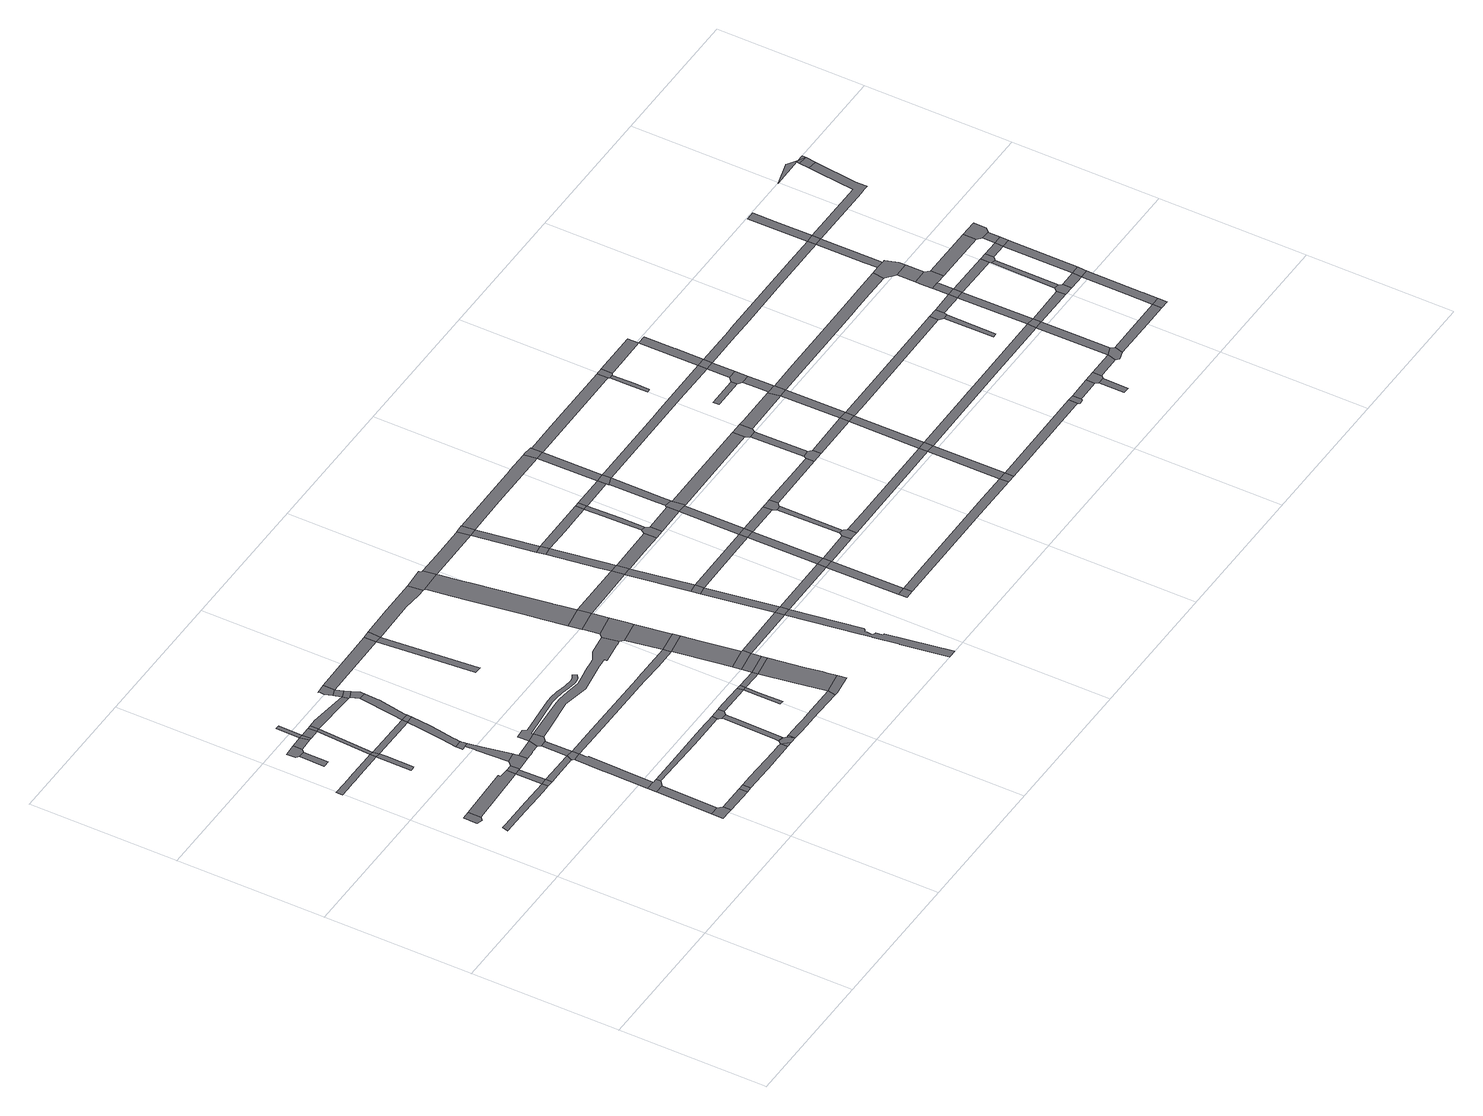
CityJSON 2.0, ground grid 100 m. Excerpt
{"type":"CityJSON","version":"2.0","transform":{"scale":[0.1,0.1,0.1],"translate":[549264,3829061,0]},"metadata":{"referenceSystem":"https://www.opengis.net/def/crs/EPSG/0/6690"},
"CityObjects":{
"road1":{"type":"Road","geometry":[{"type":"MultiSurface","lod":"1","boundaries":[[[0,1,2,3,4,5,6]]]}]},
"road2":{"type":"Road","attributes":{"RoadStructureAttribute.sectionType":"1"},"geometry":[{"type":"MultiSurface","lod":"1","boundaries":[[[7,8,9,10,11,12,13,14,15,16,17,18]]]}]},
"road3":{"type":"Road","attributes":{"RoadStructureAttribute.sectionType":"1"},"geometry":[{"type":"MultiSurface","lod":"1","boundaries":[[[19,20,21,22,23,24,25,26,27,28,29,30,31,32]]]}]},
"road4":{"type":"Road","attributes":{"RoadStructureAttribute.sectionType":"1"},"geometry":[{"type":"MultiSurface","lod":"1","boundaries":[[[33,34,35,0,6,36,37,38,39]]]}]},
"road5":{"type":"Road","geometry":[{"type":"MultiSurface","lod":"1","boundaries":[[[40,41,42,43]]]}]},
"road6":{"type":"Road","geometry":[{"type":"MultiSurface","lod":"1","boundaries":[[[44,45,46,40,43,47]]]}]},
"road7":{"type":"Road","geometry":[{"type":"MultiSurface","lod":"1","boundaries":[[[31,48,49,50,51,52,53]]]}]},
"road8":{"type":"Road","geometry":[{"type":"MultiSurface","lod":"1","boundaries":[[[54,55,56,57,58,59,60,61]]]}]},
"road9":{"type":"Road","geometry":[{"type":"MultiSurface","lod":"1","boundaries":[[[62,18,17,63]]]}]},
"road10":{"type":"Road","attributes":{"RoadStructureAttribute.sectionType":"1"},"geometry":[{"type":"MultiSurface","lod":"1","boundaries":[[[64,44,47,65]]]}]},
"road11":{"type":"Road","geometry":[{"type":"MultiSurface","lod":"1","boundaries":[[[32,31,53,66]]]}]},
"road12":{"type":"Road","attributes":{"RoadStructureAttribute.sectionType":"1"},"geometry":[{"type":"MultiSurface","lod":"1","boundaries":[[[67,38,18,62]]]}]},
"road13":{"type":"Road","attributes":{"RoadStructureAttribute.sectionType":"1"},"geometry":[{"type":"MultiSurface","lod":"1","boundaries":[[[68,69,54,61,70]]]}]},
"road14":{"type":"Road","geometry":[{"type":"MultiSurface","lod":"1","boundaries":[[[71,64,65,72]]]}]},
"road15":{"type":"Road","geometry":[{"type":"MultiSurface","lod":"1","boundaries":[[[39,38,67,73,74]]]}]},
"road16":{"type":"Road","attributes":{"RoadStructureAttribute.sectionType":"1"},"geometry":[{"type":"MultiSurface","lod":"1","boundaries":[[[75,76,32,66]]]}]},
"road17":{"type":"Road","geometry":[{"type":"MultiSurface","lod":"1","boundaries":[[[77,78,64,71]]]}]},
"road18":{"type":"Road","attributes":{"RoadStructureAttribute.sectionType":"1"},"geometry":[{"type":"MultiSurface","lod":"1","boundaries":[[[79,80,71,72,76,81]]]}]},
"road19":{"type":"Road","attributes":{"RoadStructureAttribute.sectionType":"1"},"geometry":[{"type":"MultiSurface","lod":"1","boundaries":[[[58,57,82,83]]]}]},
"road20":{"type":"Road","geometry":[{"type":"MultiSurface","lod":"1","boundaries":[[[84,68,70,85,86,87,88,89,90,91]]]}]},
"road21":{"type":"Road","attributes":{"RoadStructureAttribute.sectionType":"1"},"geometry":[{"type":"MultiSurface","lod":"1","boundaries":[[[92,93,62,63,94,95,96,97]]]}]},
"road22":{"type":"Road","geometry":[{"type":"MultiSurface","lod":"1","boundaries":[[[98,99,100,101,102,74,73,103,104]]]}]},
"road23":{"type":"Road","geometry":[{"type":"MultiSurface","lod":"1","boundaries":[[[81,76,75,105]]]}]},
"road24":{"type":"Road","attributes":{"RoadStructureAttribute.sectionType":"1"},"geometry":[{"type":"MultiSurface","lod":"1","boundaries":[[[66,53,106,107,108]]]}]},
"road25":{"type":"Road","attributes":{"RoadStructureAttribute.sectionType":"1"},"geometry":[{"type":"MultiSurface","lod":"1","boundaries":[[[109,110,111,112,113,114,115,116,84,91]]]}]},
"road26":{"type":"Road","attributes":{"RoadStructureAttribute.sectionType":"1"},"geometry":[{"type":"MultiSurface","lod":"1","boundaries":[[[117,118,119,120,121,122,123,124,125,101,100]]]}]},
"road27":{"type":"Road","geometry":[{"type":"MultiSurface","lod":"1","boundaries":[[[126,127,128,129,130,131,132,119,118]]]}]},
"road28":{"type":"Road","geometry":[{"type":"MultiSurface","lod":"1","boundaries":[[[83,82,133,134]]]}]},
"road29":{"type":"Road","attributes":{"RoadStructureAttribute.sectionType":"1"},"geometry":[{"type":"MultiSurface","lod":"1","boundaries":[[[135,136,137,104,103,138,139,140]]]}]},
"road30":{"type":"Road","geometry":[{"type":"MultiSurface","lod":"1","boundaries":[[[97,96,141,113,112,142]]]}]},
"road31":{"type":"Road","attributes":{"RoadStructureAttribute.sectionType":"1"},"geometry":[{"type":"MultiSurface","lod":"1","boundaries":[[[143,144,145,146,147,148,149,150,107,151,152,153,130,129]]]}]},
"road32":{"type":"Road","attributes":{"RoadStructureAttribute.sectionType":"1"},"geometry":[{"type":"MultiSurface","lod":"1","boundaries":[[[154,155,97,142]]]}]},
"road33":{"type":"Road","attributes":{"RoadStructureAttribute.sectionType":"1"},"geometry":[{"type":"MultiSurface","lod":"1","boundaries":[[[156,105,75,157,158,159,160]]]}]},
"road34":{"type":"Road","geometry":[{"type":"MultiSurface","lod":"1","boundaries":[[[161,135,140,155,154,162]]]}]},
"road35":{"type":"Road","geometry":[{"type":"MultiSurface","lod":"1","boundaries":[[[108,107,150,163]]]}]},
"road36":{"type":"Road","attributes":{"RoadStructureAttribute.sectionType":"1"},"geometry":[{"type":"MultiSurface","lod":"1","boundaries":[[[164,165,166,167,108,163,168,169,170,171]]]}]},
"road37":{"type":"Road","attributes":{"RoadStructureAttribute.sectionType":"1"},"geometry":[{"type":"MultiSurface","lod":"1","boundaries":[[[172,173,174,134,133,175,176,177,178,179]]]}]},
"road38":{"type":"Road","attributes":{"RoadStructureAttribute.sectionType":"1"},"geometry":[{"type":"MultiSurface","lod":"1","boundaries":[[[180,181,182,183,88,87,184,185,186,187,188]]]}]},
"road39":{"type":"Road","attributes":{"RoadStructureAttribute.sectionType":"1"},"geometry":[{"type":"MultiSurface","lod":"1","boundaries":[[[189,190,191,192,193,160,194]]]}]},
"road40":{"type":"Road","geometry":[{"type":"MultiSurface","lod":"1","boundaries":[[[195,196,197,198,199,191,190]]]}]},
"road41":{"type":"Road","geometry":[{"type":"MultiSurface","lod":"1","boundaries":[[[194,160,159,200,201]]]}]},
"road42":{"type":"Road","attributes":{"RoadStructureAttribute.sectionType":"1"},"geometry":[{"type":"MultiSurface","lod":"1","boundaries":[[[202,201,200,203,164,171]]]}]},
"road43":{"type":"Road","attributes":{"RoadStructureAttribute.sectionType":"1"},"geometry":[{"type":"MultiSurface","lod":"1","boundaries":[[[204,205,206,207,208,209,210,211,212,213,214,215,216,217,218,219,220,221,222,135,161]]]}]},
"road44":{"type":"Road","attributes":{"RoadStructureAttribute.sectionType":"1"},"geometry":[{"type":"MultiSurface","lod":"1","boundaries":[[[179,178,223]]]}]},
"road45":{"type":"Road","geometry":[{"type":"MultiSurface","lod":"1","boundaries":[[[224,225,179,223,226,227,228]]]}]},
"road46":{"type":"Road","attributes":{"RoadStructureAttribute.sectionType":"1"},"geometry":[{"type":"MultiSurface","lod":"1","boundaries":[[[224,228,229]]]}]},
"road47":{"type":"Road","geometry":[{"type":"MultiSurface","lod":"1","boundaries":[[[227,226,230]]]}]},
"road48":{"type":"Road","attributes":{"RoadStructureAttribute.sectionType":"1"},"geometry":[{"type":"MultiSurface","lod":"1","boundaries":[[[231,232,233,234,224,229,235,236,237,238]]]}]},
"road49":{"type":"Road","attributes":{"RoadStructureAttribute.sectionType":"1"},"geometry":[{"type":"MultiSurface","lod":"1","boundaries":[[[239,195,190,240]]]}]},
"road50":{"type":"Road","attributes":{"RoadStructureAttribute.sectionType":"1"},"geometry":[{"type":"MultiSurface","lod":"1","boundaries":[[[241,242,243,142,112,244,245,246,247,248,249]]]}]},
"road51":{"type":"Road","geometry":[{"type":"MultiSurface","lod":"1","boundaries":[[[188,187,250,251,252,231,238,253,254,255,256]]]}]},
"road52":{"type":"Road","attributes":{"RoadStructureAttribute.sectionType":"1"},"geometry":[{"type":"MultiSurface","lod":"1","boundaries":[[[257,258,259,260,261,262,263,264,265,266,267,268,269,270,271,272,161,162,273,274,275,276,277,278,279,280,281,282,283,284,285,286,287]]]}]},
"road53":{"type":"Road","attributes":{"RoadStructureAttribute.sectionType":"1"},"geometry":[{"type":"MultiSurface","lod":"1","boundaries":[[[240,288,289,290,291,292,293,294]]]}]},
"road54":{"type":"Road","attributes":{"RoadStructureAttribute.sectionType":"1"},"geometry":[{"type":"MultiSurface","lod":"1","boundaries":[[[295,296,297,230,226,298,299,300,301,302,303,304,305]]]}]},
"road55":{"type":"Road","attributes":{"RoadStructureAttribute.sectionType":"1"},"geometry":[{"type":"MultiSurface","lod":"1","boundaries":[[[306,307,308,256,255,309,310,311,312,313]]]}]},
"road56":{"type":"Road","geometry":[{"type":"MultiSurface","lod":"1","boundaries":[[[314,239,240,294]]]}]},
"road57":{"type":"Road","geometry":[{"type":"MultiSurface","lod":"1","boundaries":[[[315,316,317,318,319,320,321,312]]]}]},
"road58":{"type":"Road","geometry":[{"type":"MultiSurface","lod":"1","boundaries":[[[322,313,312,321,323]]]}]},
"road59":{"type":"Road","attributes":{"RoadStructureAttribute.sectionType":"1"},"geometry":[{"type":"MultiSurface","lod":"1","boundaries":[[[323,321,324,325,326]]]}]},
"road60":{"type":"Road","geometry":[{"type":"MultiSurface","lod":"1","boundaries":[[[327,305,304,328,329,330]]]}]},
"road61":{"type":"Road","attributes":{"RoadStructureAttribute.sectionType":"1"},"geometry":[{"type":"MultiSurface","lod":"1","boundaries":[[[331,332,314,294,333,334,335,336,337,338]]]}]},
"road62":{"type":"Road","attributes":{"RoadStructureAttribute.sectionType":"1"},"geometry":[{"type":"MultiSurface","lod":"1","boundaries":[[[339,340,341,342,343,344,345,346,305,327]]]}]},
"road63":{"type":"Road","geometry":[{"type":"MultiSurface","lod":"1","boundaries":[[[347,326,325,344,343]]]}]},
"road64":{"type":"Road","attributes":{"RoadStructureAttribute.sectionType":"1"},"geometry":[{"type":"MultiSurface","lod":"1","boundaries":[[[348,349,350,351,326,347]]]}]},
"road65":{"type":"Road","geometry":[{"type":"MultiSurface","lod":"1","boundaries":[[[352,353,354,350,349,355]]]}]},
"road66":{"type":"Road","attributes":{"RoadStructureAttribute.sectionType":"1"},"geometry":[{"type":"MultiSurface","lod":"1","boundaries":[[[356,357,358,359,353,352]]]}]},
"road67":{"type":"Road","geometry":[{"type":"MultiSurface","lod":"1","boundaries":[[[360,249,248,361,358,357]]]}]},
"road68":{"type":"Road","attributes":{"RoadStructureAttribute.sectionType":"1"},"geometry":[{"type":"MultiSurface","lod":"1","boundaries":[[[362,363,364,365,249,360]]]}]},
"road69":{"type":"Road","geometry":[{"type":"MultiSurface","lod":"1","boundaries":[[[366,367,368,257,287,364,363]]]}]},
"road70":{"type":"Road","attributes":{"RoadStructureAttribute.sectionType":"1"},"geometry":[{"type":"MultiSurface","lod":"1","boundaries":[[[369,370,371,372,368,367]]]}]},
"road71":{"type":"Road","geometry":[{"type":"MultiSurface","lod":"1","boundaries":[[[373,374,371,370,375]]]}]},
"road72":{"type":"Road","attributes":{"RoadStructureAttribute.sectionType":"1"},"geometry":[{"type":"MultiSurface","lod":"1","boundaries":[[[376,377,378,379,380,381,382,383,384,385,386,387,388,389,390,391,374,373]]]}]},
"road73":{"type":"Road","geometry":[{"type":"MultiSurface","lod":"1","boundaries":[[[392,393,338,337,385,384,394]]]}]},
"road74":{"type":"Road","attributes":{"RoadStructureAttribute.sectionType":"1"},"geometry":[{"type":"MultiSurface","lod":"1","boundaries":[[[355,349,395,396]]]}]},
"road75":{"type":"Road","attributes":{"RoadStructureAttribute.sectionType":"1"},"geometry":[{"type":"MultiSurface","lod":"1","boundaries":[[[397,398,375,370,399,400]]]}]},
"road76":{"type":"Road","attributes":{"RoadStructureAttribute.sectionType":"1"},"geometry":[{"type":"MultiSurface","lod":"1","boundaries":[[[401,402,403,404,405,406,407,408,409,410,411,412,413,414,415,416,417,418,419,420,421,422,423,424,395,425,426,427,428,429,430,431,432]]]}]},
"road77":{"type":"Road","geometry":[{"type":"MultiSurface","lod":"1","boundaries":[[[396,395,424,433]]]}]},
"road78":{"type":"Road","attributes":{"RoadStructureAttribute.sectionType":"1"},"geometry":[{"type":"MultiSurface","lod":"1","boundaries":[[[434,435,436,437,438,396,433]]]}]},
"road79":{"type":"Road","attributes":{"RoadStructureAttribute.sectionType":"1"},"geometry":[{"type":"MultiSurface","lod":"1","boundaries":[[[439,440,394,384,441,442]]]}]},
"road80":{"type":"Road","geometry":[{"type":"MultiSurface","lod":"1","boundaries":[[[443,444,437,436]]]}]},
"road81":{"type":"Road","attributes":{"RoadStructureAttribute.sectionType":"1"},"geometry":[{"type":"MultiSurface","lod":"1","boundaries":[[[445,399,446,444,443]]]}]},
"road82":{"type":"Road","geometry":[{"type":"MultiSurface","lod":"1","boundaries":[[[447,400,399,445]]]}]},
"road83":{"type":"Road","attributes":{"RoadStructureAttribute.sectionType":"1"},"geometry":[{"type":"MultiSurface","lod":"1","boundaries":[[[448,449,450,451,452,453,400,447]]]}]},
"road84":{"type":"Road","geometry":[{"type":"MultiSurface","lod":"1","boundaries":[[[454,455,452,451]]]}]},
"road85":{"type":"Road","attributes":{"RoadStructureAttribute.sectionType":"1"},"geometry":[{"type":"MultiSurface","lod":"1","boundaries":[[[456,457,455,454]]]}]},
"road86":{"type":"Road","attributes":{"RoadStructureAttribute.sectionType":"1"},"geometry":[{"type":"MultiSurface","lod":"1","boundaries":[[[433,424,458,459]]]}]},
"road87":{"type":"Road","geometry":[{"type":"MultiSurface","lod":"1","boundaries":[[[460,442,441,457,456,461]]]}]},
"road88":{"type":"Road","attributes":{"RoadStructureAttribute.sectionType":"1"},"geometry":[{"type":"MultiSurface","lod":"1","boundaries":[[[462,463,464,465,447,445,466,467]]]}]},
"road89":{"type":"Road","geometry":[{"type":"MultiSurface","lod":"1","boundaries":[[[468,469,470,471]]]}]},
"road90":{"type":"Road","attributes":{"RoadStructureAttribute.sectionType":"1"},"geometry":[{"type":"MultiSurface","lod":"1","boundaries":[[[443,436,472,473,474,475]]]}]},
"road91":{"type":"Road","attributes":{"RoadStructureAttribute.sectionType":"1"},"geometry":[{"type":"MultiSurface","lod":"1","boundaries":[[[458,468,471,476]]]}]},
"road92":{"type":"Road","attributes":{"RoadStructureAttribute.sectionType":"1"},"geometry":[{"type":"MultiSurface","lod":"1","boundaries":[[[454,451,477,478,479,480,481]]]}]},
"road93":{"type":"Road","geometry":[{"type":"MultiSurface","lod":"1","boundaries":[[[482,459,458,476]]]}]},
"road94":{"type":"Road","geometry":[{"type":"MultiSurface","lod":"1","boundaries":[[[483,484,462,467,485,486,487,488]]]}]},
"road95":{"type":"Road","attributes":{"RoadStructureAttribute.sectionType":"1"},"geometry":[{"type":"MultiSurface","lod":"1","boundaries":[[[474,459,482,489]]]}]},
"road96":{"type":"Road","attributes":{"RoadStructureAttribute.sectionType":"1"},"geometry":[{"type":"MultiSurface","lod":"1","boundaries":[[[490,491,480,492,493,483,488]]]}]},
"road97":{"type":"Road","attributes":{"RoadStructureAttribute.sectionType":"1"},"geometry":[{"type":"MultiSurface","lod":"1","boundaries":[[[482,476,494,495]]]}]},
"road98":{"type":"Road","geometry":[{"type":"MultiSurface","lod":"1","boundaries":[[[496,475,474,489]]]}]},
"road99":{"type":"Road","geometry":[{"type":"MultiSurface","lod":"1","boundaries":[[[481,480,491,497]]]}]},
"road100":{"type":"Road","attributes":{"RoadStructureAttribute.sectionType":"1"},"geometry":[{"type":"MultiSurface","lod":"1","boundaries":[[[486,485,498,499]]]}]},
"road101":{"type":"Road","attributes":{"RoadStructureAttribute.sectionType":"1"},"geometry":[{"type":"MultiSurface","lod":"1","boundaries":[[[500,501,461,456,502,503,504,505]]]}]},
"road102":{"type":"Road","attributes":{"RoadStructureAttribute.sectionType":"1"},"geometry":[{"type":"MultiSurface","lod":"1","boundaries":[[[498,475,496,506]]]}]},
"road103":{"type":"Road","attributes":{"RoadStructureAttribute.sectionType":"1"},"geometry":[{"type":"MultiSurface","lod":"1","boundaries":[[[497,491,507,508,509,510]]]}]},
"road104":{"type":"Road","geometry":[{"type":"MultiSurface","lod":"1","boundaries":[[[511,495,494,512,513,514,515,516]]]}]},
"road105":{"type":"Road","attributes":{"RoadStructureAttribute.sectionType":"1"},"geometry":[{"type":"MultiSurface","lod":"1","boundaries":[[[496,489,517,518]]]}]},
"road106":{"type":"Road","geometry":[{"type":"MultiSurface","lod":"1","boundaries":[[[519,520,521,499,498,506,522,523,524]]]}]},
"road107":{"type":"Road","attributes":{"RoadStructureAttribute.sectionType":"1"},"geometry":[{"type":"MultiSurface","lod":"1","boundaries":[[[525,511,516,526]]]}]},
"road108":{"type":"Road","attributes":{"RoadStructureAttribute.sectionType":"1"},"geometry":[{"type":"MultiSurface","lod":"1","boundaries":[[[527,528,529,530,519,524]]]}]},
"road109":{"type":"Road","geometry":[{"type":"MultiSurface","lod":"1","boundaries":[[[531,510,509,532,529,528]]]}]},
"road110":{"type":"Road","attributes":{"RoadStructureAttribute.sectionType":"1"},"geometry":[{"type":"MultiSurface","lod":"1","boundaries":[[[533,534,471,470,535,536,537]]]}]},
"road111":{"type":"Road","geometry":[{"type":"MultiSurface","lod":"1","boundaries":[[[538,539,518,517,540,525,526,541,542,543]]]}]},
"road112":{"type":"Road","attributes":{"RoadStructureAttribute.sectionType":"1"},"geometry":[{"type":"MultiSurface","lod":"1","boundaries":[[[504,510,531,544]]]}]},
"road113":{"type":"Road","geometry":[{"type":"MultiSurface","lod":"1","boundaries":[[[505,504,544,545,546,547,548]]]}]},
"road114":{"type":"Road","attributes":{"RoadStructureAttribute.sectionType":"1"},"geometry":[{"type":"MultiSurface","lod":"1","boundaries":[[[523,522,549,550,551,552,553]]]}]},
"road115":{"type":"Road","attributes":{"RoadStructureAttribute.sectionType":"1"},"geometry":[{"type":"MultiSurface","lod":"1","boundaries":[[[554,555,543,542,556,557,558]]]}]},
"road116":{"type":"Road","attributes":{"RoadStructureAttribute.sectionType":"1"},"geometry":[{"type":"MultiSurface","lod":"1","boundaries":[[[559,560,514,513,561,562,563]]]}]},
"road117":{"type":"Road","geometry":[{"type":"MultiSurface","lod":"1","boundaries":[[[564,565,558,557,566,567]]]}]},
"road118":{"type":"Road","attributes":{"RoadStructureAttribute.sectionType":"1"},"geometry":[{"type":"MultiSurface","lod":"1","boundaries":[[[568,545,544,569,570,571]]]}]},
"road119":{"type":"Road","attributes":{"RoadStructureAttribute.sectionType":"1"},"geometry":[{"type":"MultiSurface","lod":"1","boundaries":[[[572,573,565,564]]]}]},
"road120":{"type":"Road","attributes":{"RoadStructureAttribute.sectionType":"1"},"geometry":[{"type":"MultiSurface","lod":"1","boundaries":[[[574,575,576,531,528,577,578,579]]]}]},
"road121":{"type":"Road","geometry":[{"type":"MultiSurface","lod":"1","boundaries":[[[537,536,580,581]]]}]},
"road122":{"type":"Road","geometry":[{"type":"MultiSurface","lod":"1","boundaries":[[[553,552,582,573,572,583,584,585]]]}]},
"road123":{"type":"Road","attributes":{"RoadStructureAttribute.sectionType":"1"},"geometry":[{"type":"MultiSurface","lod":"1","boundaries":[[[562,537,581,586]]]}]},
"road124":{"type":"Road","attributes":{"RoadStructureAttribute.sectionType":"1"},"geometry":[{"type":"MultiSurface","lod":"1","boundaries":[[[587,567,566,588]]]}]},
"road125":{"type":"Road","geometry":[{"type":"MultiSurface","lod":"1","boundaries":[[[563,562,586,589]]]}]},
"road126":{"type":"Road","attributes":{"RoadStructureAttribute.sectionType":"1"},"geometry":[{"type":"MultiSurface","lod":"1","boundaries":[[[588,563,589,590]]]}]},
"road127":{"type":"Road","attributes":{"RoadStructureAttribute.sectionType":"1"},"geometry":[{"type":"MultiSurface","lod":"1","boundaries":[[[591,585,584,592,593,594]]]}]},
"road128":{"type":"Road","attributes":{"RoadStructureAttribute.sectionType":"1"},"geometry":[{"type":"MultiSurface","lod":"1","boundaries":[[[595,596,597,598,599,600,601,602]]]}]},
"road129":{"type":"Road","geometry":[{"type":"MultiSurface","lod":"1","boundaries":[[[587,588,590,603]]]}]},
"road130":{"type":"Road","geometry":[{"type":"MultiSurface","lod":"1","boundaries":[[[604,605,606,607]]]}]},
"road131":{"type":"Road","geometry":[{"type":"MultiSurface","lod":"1","boundaries":[[[608,609,571,570,602,601,610,611]]]}]},
"road132":{"type":"Road","attributes":{"RoadStructureAttribute.sectionType":"1"},"geometry":[{"type":"MultiSurface","lod":"1","boundaries":[[[612,593,587,603]]]}]},
"road133":{"type":"Road","attributes":{"RoadStructureAttribute.sectionType":"1"},"geometry":[{"type":"MultiSurface","lod":"1","boundaries":[[[581,580,613,614,615]]]}]},
"road134":{"type":"Road","geometry":[{"type":"MultiSurface","lod":"1","boundaries":[[[594,593,612,616,617,618,619]]]}]},
"road135":{"type":"Road","attributes":{"RoadStructureAttribute.sectionType":"1"},"geometry":[{"type":"MultiSurface","lod":"1","boundaries":[[[620,621,619,618,622,623]]]}]},
"road136":{"type":"Road","geometry":[{"type":"MultiSurface","lod":"1","boundaries":[[[624,607,606,620,623,625]]]}]},
"road137":{"type":"Road","attributes":{"RoadStructureAttribute.sectionType":"1"},"geometry":[{"type":"MultiSurface","lod":"1","boundaries":[[[611,610,626,627,628,629]]]}]},
"road138":{"type":"Road","attributes":{"RoadStructureAttribute.sectionType":"1"},"geometry":[{"type":"MultiSurface","lod":"1","boundaries":[[[630,578,624,625]]]}]},
"road139":{"type":"Road","geometry":[{"type":"MultiSurface","lod":"1","boundaries":[[[579,578,630,631]]]}]},
"road140":{"type":"Road","attributes":{"RoadStructureAttribute.sectionType":"1"},"geometry":[{"type":"MultiSurface","lod":"1","boundaries":[[[632,633,634,628,579,631]]]}]},
"road141":{"type":"Road","attributes":{"RoadStructureAttribute.sectionType":"1"},"geometry":[{"type":"MultiSurface","lod":"1","boundaries":[[[635,636,637,638,639,589,586,640,641,642]]]}]},
"road142":{"type":"Road","geometry":[{"type":"MultiSurface","lod":"1","boundaries":[[[615,614,643,644,645,646,647,648]]]}]},
"road143":{"type":"Road","attributes":{"RoadStructureAttribute.sectionType":"1"},"geometry":[{"type":"MultiSurface","lod":"1","boundaries":[[[649,650,603,590,651,652,653,654,655,656]]]}]},
"road144":{"type":"Road","attributes":{"RoadStructureAttribute.sectionType":"1"},"geometry":[{"type":"MultiSurface","lod":"1","boundaries":[[[657,648,647,658,659,660]]]}]},
"road145":{"type":"Road","geometry":[{"type":"MultiSurface","lod":"1","boundaries":[[[661,662,663,664]]]}]},
"road146":{"type":"Road","geometry":[{"type":"MultiSurface","lod":"1","boundaries":[[[660,659,665,661,664,666,667]]]}]},
"road147":{"type":"Road","attributes":{"RoadStructureAttribute.sectionType":"1"},"geometry":[{"type":"MultiSurface","lod":"1","boundaries":[[[668,669,670,671,672,616,612,673,674,675,676,677,678,679,680]]]}]},
"road148":{"type":"Road","attributes":{"RoadStructureAttribute.sectionType":"1"},"geometry":[{"type":"MultiSurface","lod":"1","boundaries":[[[667,666,681,682,683]]]}]},
"road149":{"type":"Road","attributes":{"RoadStructureAttribute.sectionType":"1"},"geometry":[{"type":"MultiSurface","lod":"1","boundaries":[[[684,685,686,687,631,630,688,689,690,691,692,693,694,695,696,697]]]}]},
"road150":{"type":"Road","geometry":[{"type":"MultiSurface","lod":"1","boundaries":[[[698,683,682,699,700,701]]]}]},
"road151":{"type":"Road","attributes":{"RoadStructureAttribute.sectionType":"1"},"geometry":[{"type":"MultiSurface","lod":"1","boundaries":[[[702,703,704,705,706]]]}]},
"road152":{"type":"Road","attributes":{"RoadStructureAttribute.sectionType":"1"},"geometry":[{"type":"MultiSurface","lod":"1","boundaries":[[[641,683,698,707,708,709]]]}]},
"road153":{"type":"Road","geometry":[{"type":"MultiSurface","lod":"1","boundaries":[[[656,655,706,705,710,711]]]}]},
"road154":{"type":"Road","geometry":[{"type":"MultiSurface","lod":"1","boundaries":[[[642,641,709,712]]]}]},
"road155":{"type":"Road","attributes":{"RoadStructureAttribute.sectionType":"1"},"geometry":[{"type":"MultiSurface","lod":"1","boundaries":[[[711,710,713,714,715]]]}]},
"road156":{"type":"Road","attributes":{"RoadStructureAttribute.sectionType":"1"},"geometry":[{"type":"MultiSurface","lod":"1","boundaries":[[[716,714,642,712]]]}]},
"road157":{"type":"Road","attributes":{"RoadStructureAttribute.sectionType":"1"},"geometry":[{"type":"MultiSurface","lod":"1","boundaries":[[[717,718,701,700,719,720,721]]]}]},
"road158":{"type":"Road","geometry":[{"type":"MultiSurface","lod":"1","boundaries":[[[715,714,716,722]]]}]},
"road159":{"type":"Road","attributes":{"RoadStructureAttribute.sectionType":"1"},"geometry":[{"type":"MultiSurface","lod":"1","boundaries":[[[723,712,709,724,725,726]]]}]},
"road160":{"type":"Road","attributes":{"RoadStructureAttribute.sectionType":"1"},"geometry":[{"type":"MultiSurface","lod":"1","boundaries":[[[727,728,729,730,715,722]]]}]},
"road161":{"type":"Road","geometry":[{"type":"MultiSurface","lod":"1","boundaries":[[[731,732,733,729,728,734,735,736]]]}]},
"road162":{"type":"Road","attributes":{"RoadStructureAttribute.sectionType":"1"},"geometry":[{"type":"MultiSurface","lod":"1","boundaries":[[[737,732,731,738]]]}]},
"road163":{"type":"Road","geometry":[{"type":"MultiSurface","lod":"1","boundaries":[[[680,679,739,740,737,738,741,742,743,744]]]}]},
"road164":{"type":"Road","attributes":{"RoadStructureAttribute.sectionType":"1"},"geometry":[{"type":"MultiSurface","lod":"1","boundaries":[[[722,716,745,746,747]]]}]},
"road165":{"type":"Road","geometry":[{"type":"MultiSurface","lod":"1","boundaries":[[[748,749,726,725,750,751,752,753]]]}]},
"road166":{"type":"Road","geometry":[{"type":"MultiSurface","lod":"1","boundaries":[[[721,720,754,755]]]}]},
"road167":{"type":"Road","attributes":{"RoadStructureAttribute.sectionType":"1"},"geometry":[{"type":"MultiSurface","lod":"1","boundaries":[[[756,757,696,758,744,743]]]}]},
"road168":{"type":"Road","attributes":{"RoadStructureAttribute.sectionType":"1"},"geometry":[{"type":"MultiSurface","lod":"1","boundaries":[[[759,748,753,760]]]}]},
"road169":{"type":"Road","geometry":[{"type":"MultiSurface","lod":"1","boundaries":[[[761,697,696,757,762]]]}]},
"road170":{"type":"Road","attributes":{"RoadStructureAttribute.sectionType":"1"},"geometry":[{"type":"MultiSurface","lod":"1","boundaries":[[[763,764,751,750,765]]]}]},
"road171":{"type":"Road","attributes":{"RoadStructureAttribute.sectionType":"1"},"geometry":[{"type":"MultiSurface","lod":"1","boundaries":[[[765,766,721,755,767,768,769]]]}]},
"road172":{"type":"Road","attributes":{"RoadStructureAttribute.sectionType":"1"},"geometry":[{"type":"MultiSurface","lod":"1","boundaries":[[[736,735,770,771,772]]]}]},
"road173":{"type":"Road","attributes":{"RoadStructureAttribute.sectionType":"1"},"geometry":[{"type":"MultiSurface","lod":"1","boundaries":[[[773,697,761,774,775]]]}]},
"road174":{"type":"Road","geometry":[{"type":"MultiSurface","lod":"1","boundaries":[[[747,746,776,759,760,777,778,779]]]}]},
"road175":{"type":"Road","geometry":[{"type":"MultiSurface","lod":"1","boundaries":[[[763,765,769,780]]]}]},
"road176":{"type":"Road","attributes":{"RoadStructureAttribute.sectionType":"1"},"geometry":[{"type":"MultiSurface","lod":"1","boundaries":[[[779,778,781,782]]]}]},
"road177":{"type":"Road","attributes":{"RoadStructureAttribute.sectionType":"1"},"geometry":[{"type":"MultiSurface","lod":"1","boundaries":[[[781,763,780,783,784]]]}]},
"road178":{"type":"Road","geometry":[{"type":"MultiSurface","lod":"1","boundaries":[[[785,782,781,784,786]]]}]},
"road179":{"type":"Road","attributes":{"RoadStructureAttribute.sectionType":"1"},"geometry":[{"type":"MultiSurface","lod":"1","boundaries":[[[787,785,786,788]]]}]},
"road180":{"type":"Road","geometry":[{"type":"MultiSurface","lod":"1","boundaries":[[[789,772,771,787,788,790,791]]]}]},
"road181":{"type":"Road","attributes":{"RoadStructureAttribute.sectionType":"1"},"geometry":[{"type":"MultiSurface","lod":"1","boundaries":[[[792,793,794,795,761,762,796,797,798,799,800,801,802,803]]]}]},
"road182":{"type":"Road","attributes":{"RoadStructureAttribute.sectionType":"1"},"geometry":[{"type":"MultiSurface","lod":"1","boundaries":[[[804,805,806,807,808,809]]]}]},
"road183":{"type":"Road","geometry":[{"type":"MultiSurface","lod":"1","boundaries":[[[810,792,803,811]]]}]},
"road184":{"type":"Road","geometry":[{"type":"MultiSurface","lod":"1","boundaries":[[[808,807,812]]]}]},
"road185":{"type":"Road","attributes":{"RoadStructureAttribute.sectionType":"1"},"geometry":[{"type":"MultiSurface","lod":"1","boundaries":[[[807,810,811,812]]]}]},
"road186":{"type":"Road","attributes":{"RoadStructureAttribute.sectionType":"1"},"geometry":[{"type":"MultiSurface","lod":"1","boundaries":[[[812,811,813]]]}]}
},
"vertices":[
[235,1742,0],[177,1740,0],[176,1655,0],[175,1647,0],[214,1636,0],[222,1643,0],[236,1655,0],
[492,1497,0],[485,1497,0],[254,1498,0],[220,1499,0],[211,1458,0],[254,1458,0],[406,1458,0],[485,1457,0],[491,1457,0],[616,1455,0],[673,1455,0],[673,1496,0],
[355,2498,0],[203,2498,0],[154,2498,0],[134,2498,0],[80,2498,0],[8,2499,0],[1,2499,0],[0,2457,0],[52,2457,0],[118,2456,0],[144,2456,0],[203,2456,0],[391,2455,0],[393,2498,0],
[608,1738,0],[608,1755,0],[259,1742,0],[238,1655,0],[652,1673,0],[671,1674,0],[672,1736,0],
[167,2846,0],[165,2678,0],[210,2678,0],[212,2845,0],
[229,2925,0],[147,2921,0],[149,2863,0],[232,2865,0],
[391,2219,0],[391,2218,0],[407,2219,0],[423,2220,0],[425,2413,0],[426,2453,0],
[944,502,0],[943,423,0],[1006,423,0],[1030,422,0],[1030,474,0],[1018,488,0],[1017,489,0],[1006,501,0],
[718,1496,0],[718,1455,0],
[311,2929,0],[324,2868,0],
[415,2496,0],
[713,1676,0],
[949,878,0],[945,562,0],[1010,878,0],
[339,2929,0],[340,2868,0],
[721,1677,0],[719,1735,0],
[437,2873,0],[412,2870,0],
[342,3089,0],[315,3089,0],
[365,2930,0],[345,2929,0],[411,2930,0],
[1218,419,0],[1218,475,0],
[950,940,0],[1019,885,0],[1037,901,0],[1044,907,0],[1044,939,0],[1030,939,0],[1020,939,0],[1010,940,0],
[952,1494,0],[784,1495,0],[784,1455,0],[941,1456,0],[942,1455,0],[963,1494,0],
[822,1752,0],[822,1754,0],[817,1777,0],[746,1764,0],[743,1760,0],[826,1681,0],[824,1742,0],
[436,2930,0],
[428,2453,0],[749,2451,0],[754,2491,0],
[1020,1382,0],[1013,1391,0],[1013,1439,0],[1013,1441,0],[957,1438,0],[956,1432,0],[954,1264,0],[953,1202,0],
[778,1981,0],[764,2056,0],[734,2054,0],[735,2054,0],[735,2052,0],[738,1981,0],[738,1980,0],[738,1979,0],[738,1976,0],
[761,2070,0],[759,2079,0],[759,2093,0],[759,2101,0],[705,2096,0],[704,2093,0],[704,2054,0],
[1258,422,0],[1258,475,0],
[967,1754,0],[952,1752,0],[861,1744,0],[882,1684,0],[889,1689,0],[945,1689,0],
[946,1450,0],[1011,1489,0],
[759,2110,0],[760,2122,0],[760,2129,0],[763,2154,0],[780,2264,0],[790,2320,0],[791,2328,0],[802,2456,0],[739,2362,0],[720,2208,0],[712,2153,0],
[1011,1670,0],[964,1667,0],
[491,2931,0],[725,2861,0],[729,2860,0],[760,2859,0],[753,2898,0],
[1032,1762,0],[1041,1699,0],
[805,2487,0],
[794,2801,0],[783,2713,0],[776,2657,0],[763,2554,0],[807,2508,0],[839,2699,0],[839,2700,0],[842,2799,0],
[1661,469,0],[1603,470,0],[1338,475,0],[1507,419,0],[1523,419,0],[1615,419,0],[1685,419,0],[1685,468,0],
[1648,939,0],[1615,939,0],[1516,939,0],[1181,938,0],[1421,901,0],[1603,900,0],[1680,901,0],[1688,901,0],[1696,939,0],
[786,2966,0],[785,2969,0],[737,2951,0],[742,2937,0],[753,2899,0],[805,2919,0],
[784,3046,0],[766,3046,0],[718,3041,0],[721,3037,0],[719,3002,0],
[770,2859,0],[821,2880,0],
[843,2828,0],[772,2854,0],
[1030,1779,0],[1329,1809,0],[1374,1810,0],[1432,1803,0],[1492,1789,0],[1545,1782,0],[1570,1784,0],[1590,1790,0],[1617,1807,0],[1602,1832,0],[1577,1817,0],[1557,1812,0],[1497,1819,0],[1424,1833,0],[1372,1840,0],[1329,1839,0],[1042,1812,0],[1024,1836,0],[962,1831,0],
[1727,419,0],
[1702,491,0],[1699,486,0],[1773,420,0],[1759,467,0],[1740,481,0],
[1740,486,0],
[1774,467,0],
[1710,879,0],[1711,878,0],[1711,863,0],[1703,513,0],[1741,554,0],[1742,607,0],[1745,822,0],[1746,876,0],
[1277,3054,0],[1278,2974,0],
[1775,1487,0],[1758,1487,0],[1192,1488,0],[1232,1441,0],[1764,1439,0],[1776,1439,0],[1918,1433,0],[2071,1435,0],[2065,1487,0],
[1693,897,0],[1695,894,0],[1709,880,0],[1748,878,0],[1750,880,0],[1768,899,0],[1768,939,0],
[1976,1851,0],[1838,1832,0],[1794,1806,0],[1785,1801,0],[1785,1798,0],[1772,1797,0],[1734,1793,0],[1714,1790,0],[1659,1782,0],[1657,1781,0],[1554,1763,0],[1457,1778,0],[1379,1789,0],[1340,1789,0],[1225,1778,0],[1036,1763,0],[1133,1710,0],[1358,1734,0],[1445,1717,0],[1535,1701,0],[1745,1733,0],[1773,1736,0],[1802,1740,0],[1807,1740,0],[1812,1741,0],[1814,1722,0],[1814,1720,0],[1815,1719,0],[1953,1739,0],[1966,1741,0],[1997,1745,0],
[1278,2969,0],[1302,2696,0],[1334,2332,0],[1358,2331,0],[1382,2330,0],[1382,2333,0],[1325,2972,0],
[1995,464,0],[1935,465,0],[1885,466,0],[1786,420,0],[1848,418,0],[1890,417,0],[1952,416,0],[1972,416,0],[2051,415,0],[2224,410,0],[2233,464,0],
[1908,938,0],[1828,939,0],[1781,939,0],[1781,899,0],[1833,899,0],[1983,897,0],[1991,896,0],[1984,937,0],
[1330,3059,0],
[1991,793,0],[1991,649,0],[2003,648,0],[2016,647,0],[2016,648,0],[2016,815,0],[2016,897,0],
[2001,936,0],[2017,936,0],
[2111,896,0],[2156,896,0],[2153,933,0],
[2378,489,0],[2238,409,0],[2243,409,0],[2387,430,0],
[1760,3066,0],[1556,3063,0],[1342,2972,0],[1567,2976,0],[1635,2977,0],[1761,2966,0],[1811,2965,0],[1800,3064,0],
[2369,553,0],[2364,583,0],[2345,693,0],[2322,835,0],[2309,919,0],[2158,896,0],[2198,671,0],[2231,477,0],
[2303,956,0],
[2295,1010,0],[2293,1022,0],[2143,999,0],[2153,934,0],
[2280,1080,0],[2135,1054,0],[2136,1046,0],[2292,1080,0],
[2239,1341,0],[2220,1458,0],[2076,1435,0],[2118,1165,0],
[2212,1507,0],[2073,1435,0],
[2211,1514,0],[2174,1745,0],[2023,1721,0],[2063,1501,0],
[2167,1791,0],[2150,1900,0],[2000,1876,0],
[2135,1994,0],[2132,2011,0],[1982,1987,0],[1983,1982,0],
[2118,2097,0],[1968,2073,0],[2120,2097,0],
[2100,2196,0],[2098,2207,0],[2091,2250,0],[2091,2256,0],[2066,2419,0],[2010,2761,0],[1999,2826,0],[1978,2954,0],[1976,2970,0],[1826,2964,0],[1829,2943,0],[1852,2802,0],[1873,2668,0],[1894,2534,0],[1924,2348,0],[1943,2233,0],
[1950,3058,0],[1947,3074,0],[1963,3057,0],
[2690,1026,0],[2681,1084,0],
[2507,2098,0],[2120,2098,0],[2530,2017,0],[2518,2098,0],
[2911,7,0],[2840,437,0],[2827,439,0],[2819,484,0],[2812,485,0],[2807,487,0],[2802,492,0],[2800,495,0],[2799,498,0],[2797,506,0],[2797,509,0],[2797,513,0],[2799,521,0],[2800,528,0],[2800,535,0],[2799,539,0],[2799,543,0],[2800,546,0],[2802,547,0],[2808,549,0],[2812,553,0],[2816,558,0],[2819,564,0],[2746,1027,0],[2767,552,0],[2767,548,0],[2777,488,0],[2778,481,0],[2803,316,0],[2803,312,0],[2853,2,0],[2911,3,0],
[2738,1083,0],
[2716,1221,0],[2684,1418,0],[2661,1556,0],[2606,1547,0],[2638,1350,0],
[2352,3058,0],[2122,3057,0],[2376,2974,0],[2362,3058,0],
[2655,1614,0],[2597,1605,0],
[2588,2019,0],[2530,2012,0],
[2577,2099,0],
[2576,2103,0],[2564,2172,0],[2516,2467,0],[2509,2514,0],[2451,2505,0],[2505,2171,0],
[2498,2572,0],[2442,2563,0],
[2434,2975,0],[2376,2970,0],
[3181,1029,0],[3181,1087,0],
[2421,3064,0],[2422,3060,0],
[2905,2103,0],[2761,2101,0],[2587,2099,0],[2581,2099,0],[2762,2021,0],[2907,2022,0],
[3185,542,0],[3185,485,0],[3246,485,0],[3244,543,0],
[2763,1557,0],[3018,1560,0],[3178,1561,0],[3178,1619,0],
[3241,1029,0],
[2682,2514,0],[2817,2514,0],[2907,2515,0],[2912,2515,0],[2912,2574,0],
[3240,1087,0],
[2921,2132,0],[2919,2129,0],[2971,2022,0],[2971,2103,0],[2955,2123,0],[2954,2125,0],
[3236,1561,0],
[2954,2292,0],[2945,2516,0],[2916,2382,0],[2920,2247,0],
[3470,1031,0],[3469,1089,0],
[3237,1620,0],
[2944,2574,0],
[3176,2024,0],[3176,2105,0],
[2992,3066,0],[2990,3066,0],[2445,2975,0],[2721,2979,0],[3168,2982,0],[3152,3067,0],
[3233,2022,0],
[2948,2516,0],[2957,2516,0],[3174,2518,0],[3171,2575,0],
[3484,1117,0],[3491,1031,0],[3534,1031,0],[3534,1089,0],[3518,1110,0],[3514,1114,0],
[3462,1562,0],[3461,1620,0],
[3181,2121,0],[3176,2118,0],[3176,2113,0],[3245,2022,0],[3233,2106,0],[3233,2114,0],
[3479,1536,0],[3514,1536,0],
[3233,2178,0],[3232,2520,0],[3178,2500,0],[3180,2178,0],
[3230,2578,0],[3174,2500,0],
[4176,548,0],[3471,544,0],[4046,489,0],[4377,491,0],[4375,549,0],
[3481,1621,0],[3479,1621,0],[3476,1541,0],[3514,1547,0],[3533,1562,0],[3533,1621,0],
[3227,2981,0],
[3227,3055,0],[3225,3055,0],[3225,3062,0],[3160,3067,0],
[3475,2024,0],[3477,2024,0],[3942,2027,0],[3944,2027,0],[3944,2109,0],
[3949,1621,0],[3819,1621,0],[3689,1563,0],[3960,1565,0],[3960,1622,0],
[3695,1090,0],[3694,1090,0],[4177,1035,0],[4372,1036,0],[4372,1094,0],
[4018,1644,0],[3968,1638,0],[4042,1566,0],[4042,1623,0],
[3451,3056,0],[3974,2984,0],[3993,2984,0],[3993,3059,0],
[4012,2001,0],[3962,1998,0],
[3910,2582,0],[3813,2580,0],[3251,2578,0],[4046,2525,0],[4357,2525,0],[4357,2583,0],
[4434,489,0],[4435,548,0],
[3946,2024,0],[4026,2025,0],[4027,2027,0],[4027,2109,0],
[4431,1035,0],
[4371,1628,0],[4371,1568,0],
[4431,1094,0],
[4429,1567,0],
[4068,2109,0],[4032,2027,0],[4367,2030,0],[4352,2110,0],
[4003,2851,0],[4004,2722,0],[4004,2721,0],[4016,2722,0],[4029,2724,0],[4030,2826,0],[4027,2974,0],[4001,2973,0],
[4429,1626,0],
[4118,2343,0],[4119,2303,0],[4328,2304,0],[4328,2344,0],
[4030,3059,0],[4007,3059,0],[4044,2984,0],[4044,3059,0],
[4425,2031,0],
[5157,493,0],[5184,494,0],[5183,553,0],
[4425,2106,0],[4423,2106,0],[4423,2108,0],[4361,2110,0],
[4359,2283,0],[4360,2189,0],[4423,2190,0],[4422,2283,0],
[4358,2371,0],[4421,2371,0],
[4053,2984,0],[4059,2984,0],[4354,2986,0],[4354,3061,0],
[4420,2525,0],
[4421,2583,0],
[4420,2778,0],[4420,2780,0],[4419,2987,0],
[5054,1097,0],[4915,1097,0],[4914,1097,0],[4882,1096,0],[4761,1096,0],[5164,1039,0],[5645,1042,0],[5648,1101,0],
[5187,488,0],[5192,481,0],[5222,483,0],[5224,486,0],[5230,494,0],[5229,553,0],
[5269,1630,0],[4687,1627,0],[4506,1567,0],[4907,1570,0],[4909,1570,0],[5410,1574,0],[5416,1574,0],[5416,1632,0],
[5257,553,0],[5244,494,0],[5391,496,0],[5391,554,0],
[5406,476,0],[5406,305,0],[5451,304,0],[5451,476,0],
[5392,496,0],[5468,496,0],[5467,555,0],
[5418,2113,0],[5417,2113,0],[5232,2112,0],[4857,2109,0],[4642,2108,0],[4678,2032,0],[5191,2035,0],[5193,2035,0],[5251,2036,0],[5410,2037,0],[5412,2037,0],[5576,2038,0],[5587,2114,0],
[5482,496,0],[5629,498,0],[5650,556,0],
[5439,2588,0],[5262,2588,0],[4741,2586,0],[4710,2585,0],[4647,2526,0],[4648,2526,0],[4851,2527,0],[4852,2527,0],[5230,2529,0],[5412,2530,0],[5414,2530,0],[5541,2531,0],[5636,2531,0],[5636,2589,0],
[5708,576,0],[5651,479,0],[5709,498,0],[5728,556,0],
[5449,1218,0],[5463,1218,0],[5477,1218,0],[5479,1551,0],[5446,1550,0],
[5707,801,0],[5707,802,0],[5705,1042,0],
[5487,1574,0],[5486,1632,0],
[5705,1098,0],
[5498,1574,0],[5644,1575,0],[5643,1634,0],
[5701,1576,0],
[5966,556,0],[5965,556,0],[5999,497,0],[6168,497,0],[6168,556,0],
[5699,1634,0],
[5986,1102,0],[5987,1042,0],[5989,1042,0],[5987,1102,0],
[5698,1733,0],[5698,1745,0],[5642,1744,0],[5642,1734,0],
[5744,1859,0],[5641,1858,0],[5641,1827,0],[5710,1745,0],[5772,1745,0],[5772,1832,0],
[5640,1983,0],[5743,1984,0],
[5582,2033,0],[5631,1990,0],[5743,2034,0],[5714,2114,0],[5696,2115,0],[5640,2115,0],
[5975,1573,0],[6011,1574,0],[6010,1633,0],
[6008,1128,0],[6007,1127,0],[6057,1042,0],[6057,1103,0],[6043,1120,0],[6043,1121,0],
[6231,496,0],[6231,556,0],
[5697,2203,0],[5694,2532,0],[5639,2202,0],
[6013,1560,0],[6043,1554,0],
[5695,2591,0],[5694,2533,0],
[6173,1104,0],[6060,1103,0],[6171,1042,0],
[6169,731,0],[6232,664,0],[6232,665,0],[6234,1042,0],
[5906,1745,0],[6148,1744,0],[6148,1831,0],
[5633,2993,0],[5693,2845,0],[5692,2994,0],
[6013,1566,0],[6048,1559,0],[6064,1574,0],[6064,1633,0],
[6235,1104,0],
[6176,1575,0],[6177,1632,0],
[6236,1266,0],[6238,1575,0],
[6178,1632,0],[6239,1632,0],
[6178,1715,0],[6239,1715,0],
[6199,1831,0],[6269,1744,0],[6269,1831,0],
[6206,2909,0],[6200,2853,0],[6197,2822,0],[6171,2591,0],[6165,2533,0],[6198,2534,0],[6229,2534,0],[6234,2534,0],[6234,2540,0],[6235,2614,0],[6268,2901,0],[6268,2903,0],
[6163,3043,0],[6162,3042,0],[5996,2997,0],[6216,3001,0],[6216,3009,0],[6164,3042,0],
[6214,2978,0],[6276,2972,0],
[6231,3000,0],
[6277,2999,0]
]}
